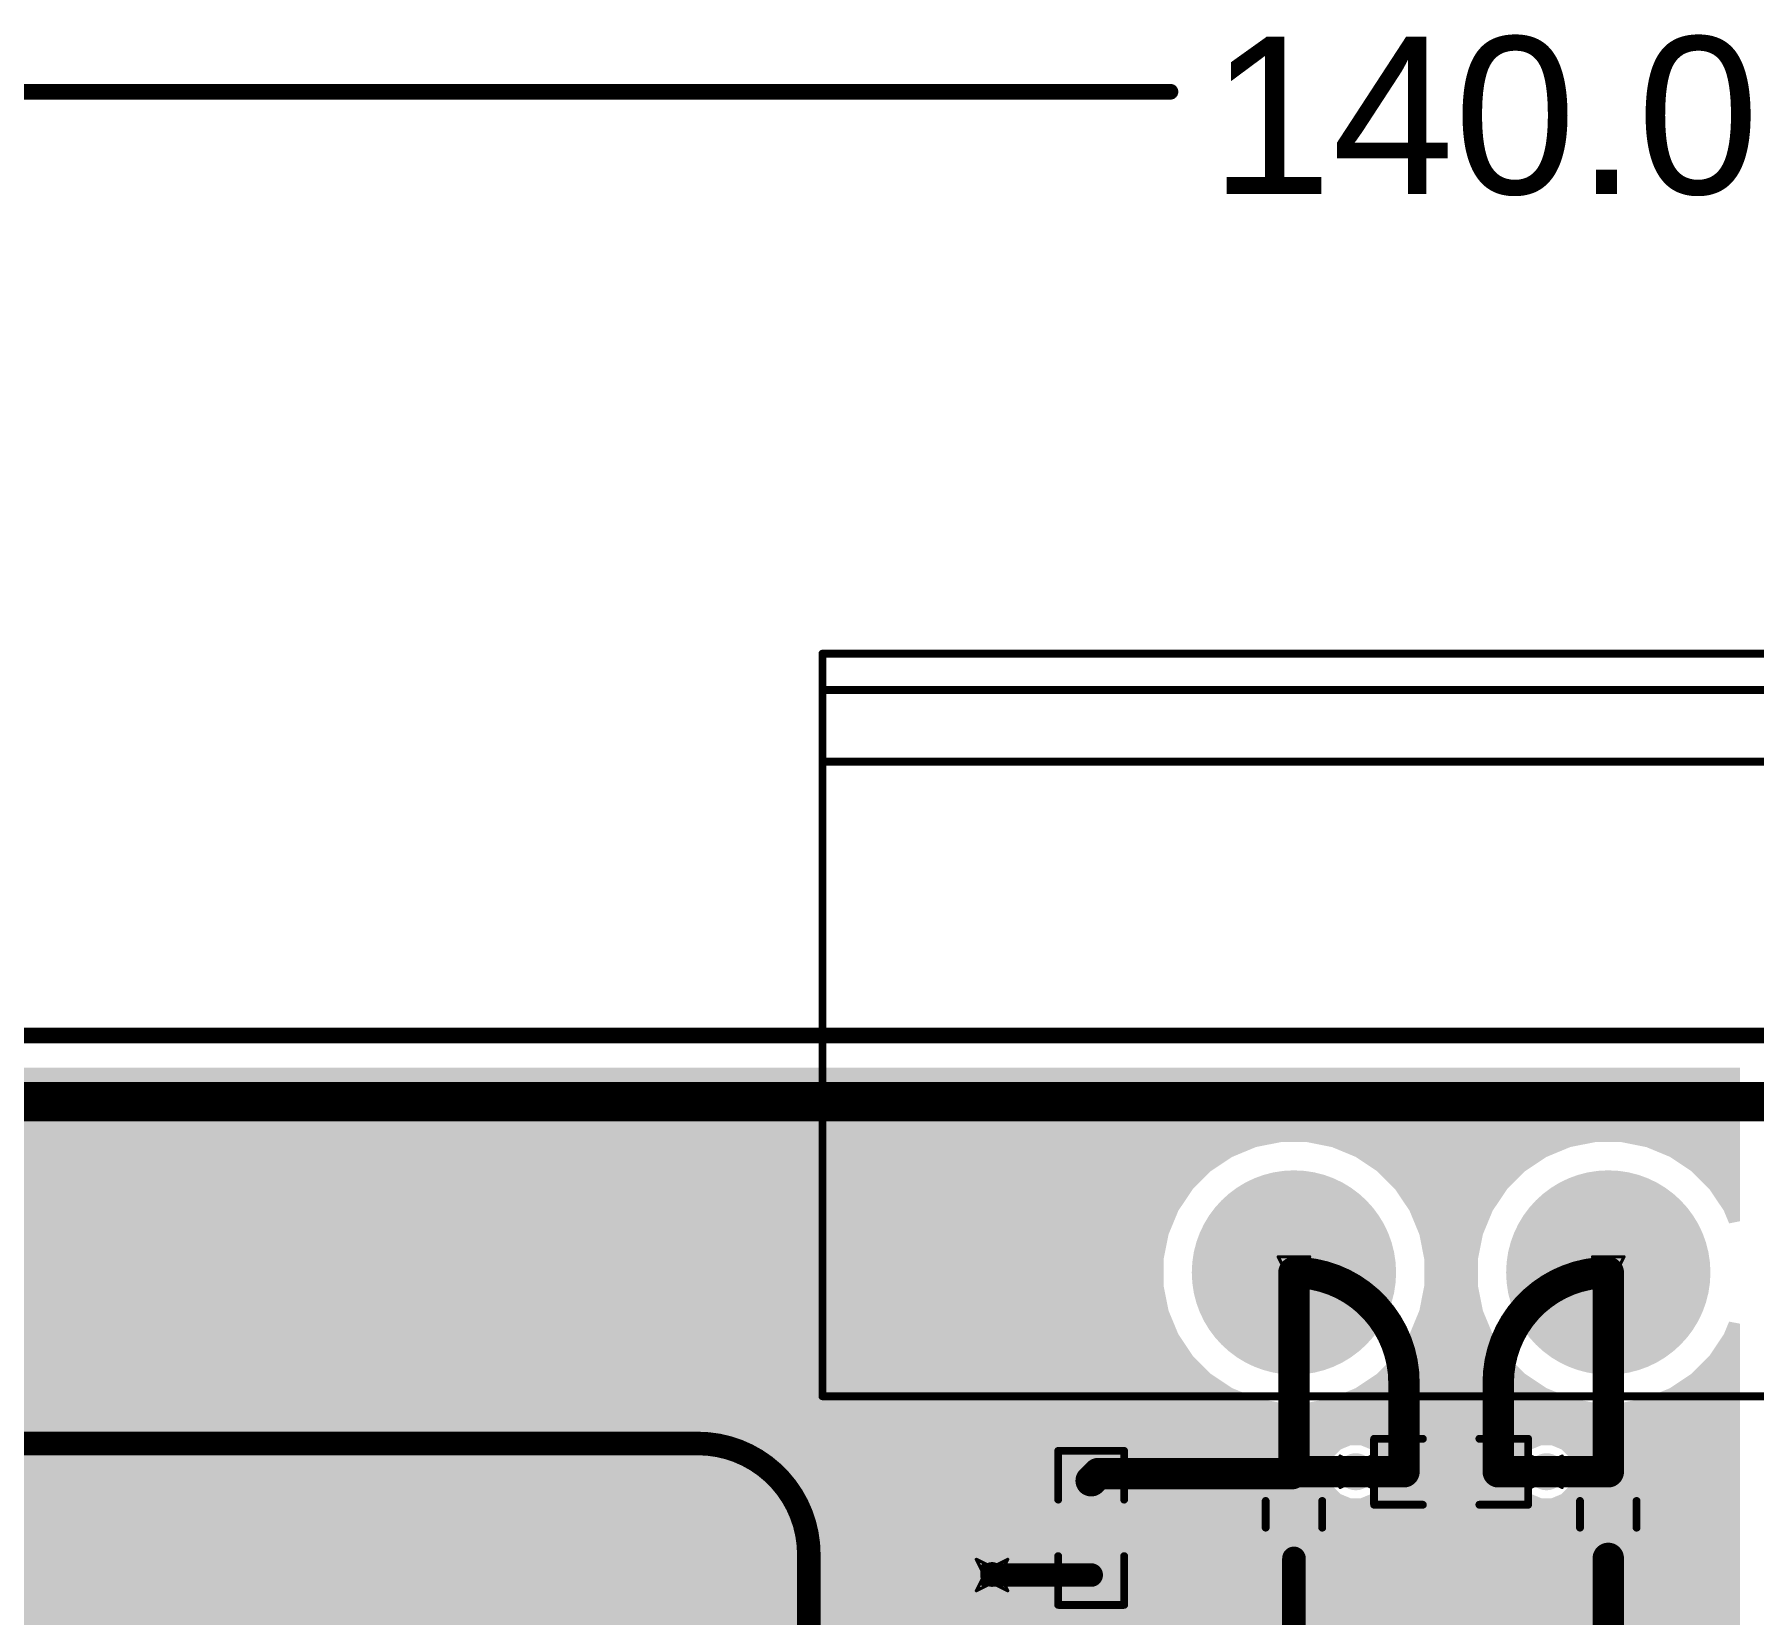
# Model space of a CAD drawing. Header units: inches. Extents: x -2 to 289, y -4 to 187.
# Drawn here: x 39.49 to 67.27, y 87.15 to 112.69 of the extents above; entities that cross this region are included whole.
import ezdxf

# ---------------------------------------------------------------- set-up
doc = ezdxf.new("R2010")
doc.units = ezdxf.units.IN
for name, color, linetype in [('Board Outline', 216, 'Continuous'), ('Bottom Layer', 5, 'Continuous'), ('Bottom Overlay', 54, 'Continuous'), ('Bottom Paste', 16, 'Continuous'), ('Bottom Solder', 6, 'Continuous'), ('Dimension', 6, 'Continuous'), ('Drill Drawing', 1, 'Continuous'), ('Layer 1', 16, 'Continuous'), ('Layer 2', 76, 'Continuous'), ('Multi-Layer', 9, 'Continuous'), ('Pad Holes', 156, 'Continuous'), ('Top Layer', 1, 'Continuous'), ('Top Overlay', 2, 'Continuous'), ('Top Paste', 8, 'Continuous'), ('Top Solder', 216, 'Continuous'), ('Via Holes', 16, 'Continuous')]:
    doc.layers.add(name, color=color, linetype=linetype)
doc.styles.add('Arial', font='', dxfattribs={"height": 0.2})
doc.styles.get('Arial').set_extended_font_data('Arial')

# ---------------------------------------------------------------- blocks, each defined once
blk = doc.blocks.new('IND_0603__1608_M_______31')
at = {"layer": 'Top Layer'}
for points in [[(-1, 0.4), (-0.4, 0.4), (-0.4, -0.4), (-1, -0.4)], [(0.4, 0.4), (1, 0.4), (1, -0.4), (0.4, -0.4)]]:
    blk.add_hatch(color=1, dxfattribs=at).paths.add_polyline_path(points)
at = {"layer": 'Top Paste'}
for points in [[(-1, 0.4), (-0.4, 0.4), (-0.4, -0.4), (-1, -0.4)], [(0.4, 0.4), (1, 0.4), (1, -0.4), (0.4, -0.4)]]:
    blk.add_hatch(color=8, dxfattribs=at).paths.add_polyline_path(points)
at = {"layer": 'Top Solder'}
for points in [[(-1.102, 0.502), (-0.298, 0.502), (-0.298, -0.502), (-1.102, -0.502)], [(0.298, 0.502), (1.102, 0.502), (1.102, -0.502), (0.298, -0.502)]]:
    blk.add_hatch(color=216, dxfattribs=at).paths.add_polyline_path(points)
at = {"layer": 'Top Overlay', "const_width": 0.127}
for points in [[(-0.203, 0.457), (0.229, 0.457)], [(-0.203, -0.457), (0.229, -0.457)]]:
    blk.add_lwpolyline(points, dxfattribs=at)
at = {"layer": 'Top Overlay', "const_width": 0.0635}
for points in [[(-0.235, 0.457, 1), (-0.171, 0.457, 1)], [(0.197, 0.457, 1), (0.26, 0.457, 1)], [(-0.235, -0.457, 1), (-0.171, -0.457, 1)], [(0.197, -0.457, 1), (0.26, -0.457, 1)]]:
    blk.add_lwpolyline(points, format="xyb", close=True, dxfattribs=at)
blk = doc.blocks.new('IND_0603__1608_M_______32')
at = {"layer": 'Top Layer'}
for points in [[(-1, 0.4), (-0.4, 0.4), (-0.4, -0.4), (-1, -0.4)], [(0.4, 0.4), (1, 0.4), (1, -0.4), (0.4, -0.4)]]:
    blk.add_hatch(color=1, dxfattribs=at).paths.add_polyline_path(points)
at = {"layer": 'Top Paste'}
for points in [[(-1, 0.4), (-0.4, 0.4), (-0.4, -0.4), (-1, -0.4)], [(0.4, 0.4), (1, 0.4), (1, -0.4), (0.4, -0.4)]]:
    blk.add_hatch(color=8, dxfattribs=at).paths.add_polyline_path(points)
at = {"layer": 'Top Solder'}
for points in [[(-1.102, 0.502), (-0.298, 0.502), (-0.298, -0.502), (-1.102, -0.502)], [(0.298, 0.502), (1.102, 0.502), (1.102, -0.502), (0.298, -0.502)]]:
    blk.add_hatch(color=216, dxfattribs=at).paths.add_polyline_path(points)
at = {"layer": 'Top Overlay', "const_width": 0.127}
for points in [[(-0.203, 0.457), (0.229, 0.457)], [(-0.203, -0.457), (0.229, -0.457)]]:
    blk.add_lwpolyline(points, dxfattribs=at)
at = {"layer": 'Top Overlay', "const_width": 0.0635}
for points in [[(-0.235, 0.457, 1), (-0.171, 0.457, 1)], [(0.197, 0.457, 1), (0.26, 0.457, 1)], [(-0.235, -0.457, 1), (-0.171, -0.457, 1)], [(0.197, -0.457, 1), (0.26, -0.457, 1)]]:
    blk.add_lwpolyline(points, format="xyb", close=True, dxfattribs=at)
blk = doc.blocks.new('C___0603_B_82')
at = {"layer": 'Bottom Layer'}
for points in [[(-1.143, -0.445), (-1.143, 0.445), (-0.381, 0.445), (-0.381, -0.445)], [(0.381, -0.445), (0.381, 0.445), (1.143, 0.445), (1.143, -0.445)]]:
    blk.add_hatch(color=5, dxfattribs=at).paths.add_polyline_path(points)
at = {"layer": 'Bottom Paste'}
for points in [[(-1.143, -0.445), (-1.143, 0.445), (-0.381, 0.445), (-0.381, -0.445)], [(0.381, -0.445), (0.381, 0.445), (1.143, 0.445), (1.143, -0.445)]]:
    blk.add_hatch(color=16, dxfattribs=at).paths.add_polyline_path(points)
at = {"layer": 'Bottom Solder'}
for points in [[(-1.203, -0.504), (-1.203, 0.504), (-0.321, 0.504), (-0.321, -0.504)], [(0.321, -0.504), (0.321, 0.504), (1.203, 0.504), (1.203, -0.504)]]:
    blk.add_hatch(color=6, dxfattribs=at).paths.add_polyline_path(points)
at = {"layer": 'Bottom Overlay', "const_width": 0.127}
for points in [[(-1.245, -0.533), (-1.245, 0.533)], [(-1.245, 0.533), (-0.457, 0.533)], [(0.457, 0.533), (1.245, 0.533)], [(1.245, -0.533), (1.245, 0.533)], [(-1.245, -0.533), (-0.457, -0.533)], [(0.457, -0.533), (1.245, -0.533)]]:
    blk.add_lwpolyline(points, dxfattribs=at)
at = {"layer": 'Bottom Overlay', "const_width": 0.0635}
for points in [[(-1.276, 0.533, 1), (-1.213, 0.533, 1)], [(-1.276, 0.533, 1), (-1.213, 0.533, 1)], [(-0.489, 0.533, 1), (-0.425, 0.533, 1)], [(0.425, 0.533, 1), (0.489, 0.533, 1)], [(1.213, 0.533, 1), (1.276, 0.533, 1)], [(1.213, 0.533, 1), (1.276, 0.533, 1)], [(-1.276, -0.533, 1), (-1.213, -0.533, 1)], [(-1.276, -0.533, 1), (-1.213, -0.533, 1)], [(-0.489, -0.533, 1), (-0.425, -0.533, 1)], [(0.425, -0.533, 1), (0.489, -0.533, 1)], [(1.213, -0.533, 1), (1.276, -0.533, 1)], [(1.213, -0.533, 1), (1.276, -0.533, 1)]]:
    blk.add_lwpolyline(points, format="xyb", close=True, dxfattribs=at)
blk = doc.blocks.new('C___0603_83')
at = {"layer": 'Top Layer'}
for points in [[(-0.381, 0.445), (-0.381, -0.445), (-1.143, -0.445), (-1.143, 0.445)], [(1.143, 0.445), (1.143, -0.445), (0.381, -0.445), (0.381, 0.445)]]:
    blk.add_hatch(color=1, dxfattribs=at).paths.add_polyline_path(points)
at = {"layer": 'Top Paste'}
for points in [[(-0.381, 0.445), (-0.381, -0.445), (-1.143, -0.445), (-1.143, 0.445)], [(1.143, 0.445), (1.143, -0.445), (0.381, -0.445), (0.381, 0.445)]]:
    blk.add_hatch(color=8, dxfattribs=at).paths.add_polyline_path(points)
at = {"layer": 'Top Solder'}
for points in [[(-0.321, 0.504), (-0.321, -0.504), (-1.203, -0.504), (-1.203, 0.504)], [(1.203, 0.504), (1.203, -0.504), (0.321, -0.504), (0.321, 0.504)]]:
    blk.add_hatch(color=216, dxfattribs=at).paths.add_polyline_path(points)
at = {"layer": 'Top Overlay', "const_width": 0.127}
for points in [[(-1.245, 0.533), (-1.245, -0.533)], [(-1.245, 0.533), (-0.457, 0.533)], [(0.457, 0.533), (1.245, 0.533)], [(1.245, 0.533), (1.245, -0.533)], [(-1.245, -0.533), (-0.457, -0.533)], [(0.457, -0.533), (1.245, -0.533)]]:
    blk.add_lwpolyline(points, dxfattribs=at)
at = {"layer": 'Top Overlay', "const_width": 0.0635}
for points in [[(-1.276, 0.533, 1), (-1.213, 0.533, 1)], [(-1.276, 0.533, 1), (-1.213, 0.533, 1)], [(-0.489, 0.533, 1), (-0.425, 0.533, 1)], [(0.425, 0.533, 1), (0.489, 0.533, 1)], [(1.213, 0.533, 1), (1.276, 0.533, 1)], [(1.213, 0.533, 1), (1.276, 0.533, 1)], [(-1.276, -0.533, 1), (-1.213, -0.533, 1)], [(-1.276, -0.533, 1), (-1.213, -0.533, 1)], [(-0.489, -0.533, 1), (-0.425, -0.533, 1)], [(0.425, -0.533, 1), (0.489, -0.533, 1)], [(1.213, -0.533, 1), (1.276, -0.533, 1)], [(1.213, -0.533, 1), (1.276, -0.533, 1)]]:
    blk.add_lwpolyline(points, format="xyb", close=True, dxfattribs=at)
blk = doc.blocks.new('DB2ERM_5_08_4P_GN_89')
at = {"layer": 'Bottom Layer'}
h = blk.add_hatch(color=5, dxfattribs=at)
edge = h.paths.add_edge_path()
edge.add_arc((2.54, 0), 1.6, 0, 360)
h = blk.add_hatch(color=5, dxfattribs=at)
edge = h.paths.add_edge_path()
edge.add_arc((7.62, 0), 1.6, 0, 360)
at = {"layer": 'Bottom Solder'}
h = blk.add_hatch(color=6, dxfattribs=at)
edge = h.paths.add_edge_path()
edge.add_arc((2.54, 0), 1.651, 0, 360)
h = blk.add_hatch(color=6, dxfattribs=at)
edge = h.paths.add_edge_path()
edge.add_arc((7.62, 0), 1.651, 0, 360)
at = {"layer": 'Layer 1'}
h = blk.add_hatch(color=16, dxfattribs=at)
edge = h.paths.add_edge_path()
edge.add_arc((2.54, 0), 1.6, 0, 360)
h = blk.add_hatch(color=16, dxfattribs=at)
edge = h.paths.add_edge_path()
edge.add_arc((7.62, 0), 1.6, 0, 360)
at = {"layer": 'Layer 2'}
h = blk.add_hatch(color=76, dxfattribs=at)
edge = h.paths.add_edge_path()
edge.add_arc((2.54, 0), 1.6, 0, 360)
h = blk.add_hatch(color=76, dxfattribs=at)
edge = h.paths.add_edge_path()
edge.add_arc((7.62, 0), 1.6, 0, 360)
at = {"layer": 'Multi-Layer'}
h = blk.add_hatch(color=9, dxfattribs=at)
edge = h.paths.add_edge_path()
edge.add_arc((2.54, 0), 1.6, 0, 360)
h = blk.add_hatch(color=9, dxfattribs=at)
edge = h.paths.add_edge_path()
edge.add_arc((7.62, 0), 1.6, 0, 360)
at = {"layer": 'Pad Holes'}
h = blk.add_hatch(color=7, dxfattribs=at)
edge = h.paths.add_edge_path()
edge.add_arc((2.54, 0), 0.95, 0, 360)
h = blk.add_hatch(color=7, dxfattribs=at)
edge = h.paths.add_edge_path()
edge.add_arc((7.62, 0), 0.95, 0, 360)
at = {"layer": 'Top Layer'}
h = blk.add_hatch(color=1, dxfattribs=at)
edge = h.paths.add_edge_path()
edge.add_arc((2.54, 0), 1.6, 0, 360)
h = blk.add_hatch(color=1, dxfattribs=at)
edge = h.paths.add_edge_path()
edge.add_arc((7.62, 0), 1.6, 0, 360)
at = {"layer": 'Top Solder'}
h = blk.add_hatch(color=216, dxfattribs=at)
edge = h.paths.add_edge_path()
edge.add_arc((2.54, 0), 1.651, 0, 360)
h = blk.add_hatch(color=216, dxfattribs=at)
edge = h.paths.add_edge_path()
edge.add_arc((7.62, 0), 1.651, 0, 360)
at = {"layer": 'Top Overlay', "const_width": 0.127}
for points in [[(15.24, 2), (-15.24, 2)], [(15.24, 2), (15.24, -10)], [(15.24, -8.255), (-15.24, -8.255)], [(15.24, -9.413), (-15.24, -9.413)], [(15.24, -10), (-15.24, -10)]]:
    blk.add_lwpolyline(points, dxfattribs=at)
at = {"layer": 'Top Overlay', "const_width": 0.0635}
for points in [[(15.208, 2, 1), (15.272, 2, 1)], [(15.208, 2, 1), (15.272, 2, 1)], [(15.208, -8.255, 1), (15.272, -8.255, 1)], [(15.208, -9.413, 1), (15.272, -9.413, 1)], [(15.208, -10, 1), (15.272, -10, 1)], [(15.208, -10, 1), (15.272, -10, 1)]]:
    blk.add_lwpolyline(points, format="xyb", close=True, dxfattribs=at)

msp = doc.modelspace()

# ---------------------------------------------------------------- hatches: boundary and pattern name
at = {"layer": 'Bottom Layer'}
h = msp.add_hatch(color=5, dxfattribs=at)
h.paths.add_polyline_path([(67.056, 93.508), (66.878, 93.472), (66.793, 93.678), (66.562, 94.023), (66.269, 94.317), (65.924, 94.547), (65.54, 94.706), (65.133, 94.787), (64.717, 94.787), (64.31, 94.706), (63.927, 94.547), (63.581, 94.317), (63.288, 94.023), (63.057, 93.678), (62.898, 93.294), (62.817, 92.887), (62.817, 92.472), (62.839, 92.363), (62.803, 92.319), (62.567, 91.878), (62.478, 91.584), (62.292, 91.584), (62.203, 91.878), (61.967, 92.319), (61.931, 92.363), (61.953, 92.472), (61.953, 92.887), (61.872, 93.294), (61.713, 93.678), (61.482, 94.023), (61.189, 94.317), (60.844, 94.547), (60.46, 94.706), (60.053, 94.787), (59.637, 94.787), (59.23, 94.706), (58.847, 94.547), (58.501, 94.317), (58.208, 94.023), (57.977, 93.678), (57.818, 93.294), (57.737, 92.887), (57.737, 92.472), (57.818, 92.064), (57.977, 91.681), (58.208, 91.335), (58.501, 91.042), (58.847, 90.811), (59.23, 90.652), (59.637, 90.571), (60.053, 90.571), (60.46, 90.652), (60.677, 90.742), (60.854, 90.623), (60.854, 90.411), (60.734, 90.411), (60.734, 90.213), (60.645, 90.201), (60.459, 90.125), (60.3, 90.002), (60.178, 89.843), (60.101, 89.658), (60.075, 89.459), (60.075, 89.459), (60.101, 89.26), (60.178, 89.075), (60.3, 88.915), (60.459, 88.793), (60.645, 88.716), (60.734, 88.705), (60.734, 88.506), (64.036, 88.506), (64.036, 88.705), (64.125, 88.716), (64.311, 88.793), (64.47, 88.915), (64.592, 89.075), (64.669, 89.26), (64.695, 89.459), (64.695, 89.459), (64.669, 89.658), (64.592, 89.843), (64.47, 90.002), (64.311, 90.125), (64.125, 90.201), (64.036, 90.213), (64.036, 90.411), (63.916, 90.411), (63.916, 90.623), (64.093, 90.742), (64.31, 90.652), (64.717, 90.571), (65.133, 90.571), (65.54, 90.652), (65.924, 90.811), (66.269, 91.042), (66.562, 91.335), (66.793, 91.681), (66.878, 91.886), (67.056, 91.851), (67.056, 52.223), (32.57, 52.223), (32.57, 62.078), (32.559, 62.163), (32.559, 63.092), (32.529, 63.324), (32.439, 63.54), (32.297, 63.726), (32.111, 63.868), (31.895, 63.958), (31.663, 63.989), (31.431, 63.958), (31.214, 63.868), (31.029, 63.726), (30.886, 63.54), (30.796, 63.324), (30.766, 63.092), (30.766, 62.089), (30.777, 62.004), (30.777, 52.223), (26.543, 52.223), (26.543, 44.882), (-1.052, 44.882), (-1.052, 91.079), (-0.874, 91.115), (-0.792, 90.916), (-0.558, 90.51), (-0.272, 90.138), (0.059, 89.807), (0.431, 89.522), (0.837, 89.287), (1.269, 89.108), (1.722, 88.987), (2.187, 88.926), (2.655, 88.926), (3.12, 88.987), (3.572, 89.108), (4.005, 89.287), (4.411, 89.522), (4.783, 89.807), (5.114, 90.138), (5.399, 90.51), (5.633, 90.916), (5.813, 91.349), (5.934, 91.801), (5.995, 92.266), (5.995, 92.734), (5.934, 93.199), (5.813, 93.651), (5.633, 94.084), (5.399, 94.49), (5.114, 94.862), (4.783, 95.193), (4.411, 95.478), (4.005, 95.713), (3.762, 95.813), (3.797, 95.991), (67.056, 95.991)])
h.paths.add_polyline_path([(63.68, 86.131), (63.68, 86.125), (50.055, 86.125), (49.872, 86.101), (49.703, 86.03), (49.557, 85.918), (49.445, 85.772), (49.374, 85.603), (49.35, 85.42), (49.35, 84.492), (49.222, 84.475), (49.053, 84.405), (48.907, 84.293), (48.904, 84.295), (48.661, 83.999), (48.48, 83.66), (48.368, 83.293), (48.331, 82.911), (48.334, 82.911), (48.334, 81.035), (48.15, 81.035), (48.15, 79.13), (51.452, 79.13), (51.452, 81.035), (50.795, 81.035), (50.792, 81.042), (50.758, 81.301), (50.759, 81.309), (50.759, 83.906), (62.004, 83.906), (62.004, 82.761), (62.001, 82.753), (61.857, 82.565), (61.851, 82.561), (61.842, 82.551), (61.719, 82.392), (61.643, 82.207), (61.616, 82.008), (61.643, 81.809), (61.719, 81.624), (61.842, 81.464), (62.001, 81.342), (62.186, 81.266), (62.385, 81.239), (62.584, 81.266), (62.769, 81.342), (62.928, 81.464), (62.938, 81.474), (62.942, 81.47), (63.25, 81.845), (63.476, 82.269), (63.834, 82.269), (64.06, 81.845), (64.368, 81.47), (64.372, 81.474), (64.382, 81.464), (64.541, 81.342), (64.726, 81.266), (64.925, 81.239), (65.124, 81.266), (65.309, 81.342), (65.468, 81.464), (65.591, 81.624), (65.667, 81.809), (65.694, 82.008), (65.667, 82.207), (65.591, 82.392), (65.468, 82.551), (65.459, 82.561), (65.453, 82.565), (65.309, 82.753), (65.306, 82.761), (65.306, 84.174), (65.122, 84.174), (65.122, 84.684), (65.128, 84.684), (65.079, 85.058), (64.934, 85.407), (64.704, 85.707), (64.404, 85.937), (64.055, 86.082)], flags=0)
h.paths.add_polyline_path([(5.029, 77.836), (4.491, 77.794), (3.966, 77.668), (3.468, 77.461), (3.007, 77.179), (2.597, 76.829), (2.247, 76.418), (1.964, 75.958), (1.758, 75.459), (1.632, 74.935), (1.59, 74.397), (1.593, 74.397), (1.593, 62.814), (1.623, 62.582), (1.713, 62.366), (1.855, 62.18), (2.041, 62.038), (2.257, 61.948), (2.489, 61.918), (2.721, 61.948), (2.938, 62.038), (3.123, 62.18), (3.266, 62.366), (3.355, 62.582), (3.386, 62.814), (3.386, 74.397), (3.384, 74.409), (3.415, 74.718), (3.508, 75.027), (3.66, 75.311), (3.865, 75.561), (4.115, 75.765), (4.399, 75.918), (4.708, 76.011), (5.017, 76.042), (5.029, 76.04), (35.382, 76.04), (35.614, 76.07), (35.831, 76.16), (36.016, 76.303), (36.159, 76.488), (36.248, 76.705), (36.279, 76.937), (36.248, 77.169), (36.159, 77.385), (36.016, 77.571), (35.831, 77.713), (35.614, 77.803), (35.382, 77.833), (5.029, 77.833)], flags=0)
h = msp.add_hatch(color=5, dxfattribs=at)
edge = h.paths.add_edge_path()
edge.add_arc((60.844, 89.459), 0.3, 0, 360)
h = msp.add_hatch(color=5, dxfattribs=at)
edge = h.paths.add_edge_path()
edge.add_arc((63.927, 89.459), 0.3, 0, 360)
h = msp.add_hatch(color=5, dxfattribs=at)
edge = h.paths.add_edge_path()
edge.add_arc((54.966, 87.79), 0.3, 0, 360)
at = {"layer": 'Layer 1'}
h = msp.add_hatch(color=16, dxfattribs=at)
h.paths.add_polyline_path([(67.056, 93.508), (66.878, 93.472), (66.793, 93.678), (66.562, 94.023), (66.269, 94.317), (65.924, 94.547), (65.54, 94.706), (65.133, 94.787), (64.717, 94.787), (64.31, 94.706), (63.927, 94.547), (63.581, 94.317), (63.288, 94.023), (63.057, 93.678), (62.898, 93.294), (62.817, 92.887), (62.817, 92.472), (62.898, 92.064), (63.057, 91.681), (63.288, 91.335), (63.581, 91.042), (63.927, 90.811), (64.31, 90.652), (64.717, 90.571), (65.133, 90.571), (65.54, 90.652), (65.924, 90.811), (66.269, 91.042), (66.562, 91.335), (66.793, 91.681), (66.878, 91.886), (67.056, 91.851), (67.056, 72.593), (30.734, 72.593), (30.734, 40.228), (9.883, 40.228), (9.825, 40.314), (9.825, 40.484), (9.76, 40.641), (9.64, 40.761), (9.483, 40.826), (9.313, 40.826), (9.156, 40.761), (9.036, 40.641), (8.971, 40.484), (8.971, 40.314), (8.913, 40.228), (-1.052, 40.228), (-1.052, 91.079), (-0.874, 91.115), (-0.792, 90.916), (-0.558, 90.51), (-0.272, 90.138), (0.059, 89.807), (0.431, 89.522), (0.837, 89.287), (1.269, 89.108), (1.722, 88.987), (2.187, 88.926), (2.655, 88.926), (3.12, 88.987), (3.572, 89.108), (4.005, 89.287), (4.411, 89.522), (4.783, 89.807), (5.114, 90.138), (5.399, 90.51), (5.633, 90.916), (5.813, 91.349), (5.934, 91.801), (5.995, 92.266), (5.995, 92.734), (5.934, 93.199), (5.813, 93.651), (5.633, 94.084), (5.399, 94.49), (5.114, 94.862), (4.783, 95.193), (4.411, 95.478), (4.005, 95.713), (3.762, 95.813), (3.797, 95.991), (67.056, 95.991)])
h.paths.add_polyline_path([(60.053, 94.787), (59.637, 94.787), (59.23, 94.706), (58.847, 94.547), (58.501, 94.317), (58.208, 94.023), (57.977, 93.678), (57.818, 93.294), (57.737, 92.887), (57.737, 92.472), (57.818, 92.064), (57.977, 91.681), (58.208, 91.335), (58.501, 91.042), (58.847, 90.811), (59.23, 90.652), (59.637, 90.571), (60.053, 90.571), (60.46, 90.652), (60.844, 90.811), (61.189, 91.042), (61.482, 91.335), (61.713, 91.681), (61.872, 92.064), (61.953, 92.472), (61.953, 92.887), (61.872, 93.294), (61.713, 93.678), (61.482, 94.023), (61.189, 94.317), (60.844, 94.547), (60.46, 94.706)], flags=0)
h.paths.add_polyline_path([(64.011, 89.886), (63.842, 89.886), (63.685, 89.821), (63.565, 89.701), (63.5, 89.544), (63.5, 89.374), (63.565, 89.217), (63.685, 89.097), (63.842, 89.032), (64.011, 89.032), (64.168, 89.097), (64.289, 89.217), (64.354, 89.374), (64.354, 89.544), (64.289, 89.701), (64.168, 89.821)], flags=0)
h.paths.add_polyline_path([(60.928, 89.886), (60.759, 89.886), (60.602, 89.821), (60.482, 89.701), (60.417, 89.544), (60.417, 89.374), (60.482, 89.217), (60.602, 89.097), (60.759, 89.032), (60.928, 89.032), (61.085, 89.097), (61.206, 89.217), (61.271, 89.374), (61.271, 89.544), (61.206, 89.701), (61.085, 89.821)], flags=0)
h.paths.add_polyline_path([(50.14, 85.847), (49.97, 85.847), (49.813, 85.782), (49.693, 85.662), (49.628, 85.505), (49.628, 85.335), (49.693, 85.178), (49.813, 85.058), (49.97, 84.993), (50.14, 84.993), (50.297, 85.058), (50.417, 85.178), (50.482, 85.335), (50.482, 85.505), (50.417, 85.662), (50.297, 85.782)], flags=0)
h.paths.add_polyline_path([(50.79, 85.038), (50.62, 85.038), (50.463, 84.973), (50.343, 84.853), (50.278, 84.696), (50.278, 84.526), (50.343, 84.369), (50.463, 84.249), (50.62, 84.184), (50.79, 84.184), (50.947, 84.249), (51.067, 84.369), (51.132, 84.526), (51.132, 84.696), (51.067, 84.853), (50.947, 84.973)], flags=0)
h.paths.add_polyline_path([(49.49, 84.222), (49.32, 84.222), (49.163, 84.157), (49.043, 84.036), (48.978, 83.88), (48.978, 83.71), (49.043, 83.553), (49.163, 83.433), (49.32, 83.368), (49.49, 83.368), (49.647, 83.433), (49.767, 83.553), (49.832, 83.71), (49.832, 83.88), (49.767, 84.036), (49.647, 84.157)], flags=0)
h.paths.add_polyline_path([(65.01, 82.435), (64.84, 82.435), (64.683, 82.37), (64.563, 82.25), (64.498, 82.093), (64.498, 81.923), (64.563, 81.766), (64.683, 81.646), (64.84, 81.581), (65.01, 81.581), (65.167, 81.646), (65.287, 81.766), (65.352, 81.923), (65.352, 82.093), (65.287, 82.25), (65.167, 82.37)], flags=0)
h.paths.add_polyline_path([(62.47, 82.435), (62.3, 82.435), (62.143, 82.37), (62.023, 82.25), (61.958, 82.093), (61.958, 81.923), (62.023, 81.766), (62.143, 81.646), (62.3, 81.581), (62.47, 81.581), (62.627, 81.646), (62.747, 81.766), (62.812, 81.923), (62.812, 82.093), (62.747, 82.25), (62.627, 82.37)], flags=0)
h.paths.add_polyline_path([(35.467, 77.364), (35.297, 77.364), (35.14, 77.299), (35.02, 77.178), (34.955, 77.022), (34.955, 76.852), (35.02, 76.695), (35.14, 76.575), (35.297, 76.51), (35.467, 76.51), (35.624, 76.575), (35.744, 76.695), (35.809, 76.852), (35.809, 77.022), (35.744, 77.178), (35.624, 77.299)], flags=0)
h.paths.add_polyline_path([(2.574, 63.241), (2.404, 63.241), (2.247, 63.176), (2.127, 63.056), (2.062, 62.899), (2.062, 62.729), (2.127, 62.572), (2.247, 62.452), (2.404, 62.387), (2.574, 62.387), (2.731, 62.452), (2.851, 62.572), (2.916, 62.729), (2.916, 62.899), (2.851, 63.056), (2.731, 63.176)], flags=0)
h.paths.add_polyline_path([(6.977, 41.521), (6.808, 41.521), (6.651, 41.456), (6.53, 41.336), (6.465, 41.179), (6.465, 41.009), (6.53, 40.853), (6.651, 40.732), (6.808, 40.667), (6.977, 40.667), (7.134, 40.732), (7.254, 40.853), (7.319, 41.009), (7.319, 41.179), (7.254, 41.336), (7.134, 41.456)], flags=0)
h = msp.add_hatch(color=16, dxfattribs=at)
edge = h.paths.add_edge_path()
edge.add_arc((60.844, 89.459), 0.3, 0, 360)
h = msp.add_hatch(color=16, dxfattribs=at)
edge = h.paths.add_edge_path()
edge.add_arc((63.927, 89.459), 0.3, 0, 360)
h = msp.add_hatch(color=16, dxfattribs=at)
edge = h.paths.add_edge_path()
edge.add_arc((54.966, 87.79), 0.3, 0, 360)
at = {"layer": 'Layer 2'}
h = msp.add_hatch(color=76, dxfattribs=at)
h.paths.add_polyline_path([(67.056, 93.508), (66.878, 93.472), (66.793, 93.678), (66.562, 94.023), (66.269, 94.317), (65.924, 94.547), (65.54, 94.706), (65.133, 94.787), (64.717, 94.787), (64.31, 94.706), (63.927, 94.547), (63.581, 94.317), (63.288, 94.023), (63.057, 93.678), (62.898, 93.294), (62.817, 92.887), (62.817, 92.472), (62.898, 92.064), (63.057, 91.681), (63.288, 91.335), (63.581, 91.042), (63.927, 90.811), (64.31, 90.652), (64.717, 90.571), (65.133, 90.571), (65.54, 90.652), (65.924, 90.811), (66.269, 91.042), (66.562, 91.335), (66.793, 91.681), (66.878, 91.886), (67.056, 91.851), (67.056, 72.593), (30.734, 72.593), (30.734, 40.228), (9.883, 40.228), (9.825, 40.314), (9.825, 40.484), (9.76, 40.641), (9.64, 40.761), (9.483, 40.826), (9.313, 40.826), (9.156, 40.761), (9.036, 40.641), (8.971, 40.484), (8.971, 40.314), (8.913, 40.228), (-1.052, 40.228), (-1.052, 91.079), (-0.874, 91.115), (-0.792, 90.916), (-0.558, 90.51), (-0.272, 90.138), (0.059, 89.807), (0.431, 89.522), (0.837, 89.287), (1.269, 89.108), (1.722, 88.987), (2.187, 88.926), (2.655, 88.926), (3.12, 88.987), (3.572, 89.108), (4.005, 89.287), (4.411, 89.522), (4.783, 89.807), (5.114, 90.138), (5.399, 90.51), (5.633, 90.916), (5.813, 91.349), (5.934, 91.801), (5.995, 92.266), (5.995, 92.734), (5.934, 93.199), (5.813, 93.651), (5.633, 94.084), (5.399, 94.49), (5.114, 94.862), (4.783, 95.193), (4.411, 95.478), (4.005, 95.713), (3.762, 95.813), (3.797, 95.991), (67.056, 95.991)])
h.paths.add_polyline_path([(60.053, 94.787), (59.637, 94.787), (59.23, 94.706), (58.847, 94.547), (58.501, 94.317), (58.208, 94.023), (57.977, 93.678), (57.818, 93.294), (57.737, 92.887), (57.737, 92.472), (57.818, 92.064), (57.977, 91.681), (58.208, 91.335), (58.501, 91.042), (58.847, 90.811), (59.23, 90.652), (59.637, 90.571), (60.053, 90.571), (60.46, 90.652), (60.844, 90.811), (61.189, 91.042), (61.482, 91.335), (61.713, 91.681), (61.872, 92.064), (61.953, 92.472), (61.953, 92.887), (61.872, 93.294), (61.713, 93.678), (61.482, 94.023), (61.189, 94.317), (60.844, 94.547), (60.46, 94.706)], flags=0)
h.paths.add_polyline_path([(64.011, 89.886), (63.842, 89.886), (63.685, 89.821), (63.565, 89.701), (63.5, 89.544), (63.5, 89.374), (63.565, 89.217), (63.685, 89.097), (63.842, 89.032), (64.011, 89.032), (64.168, 89.097), (64.289, 89.217), (64.354, 89.374), (64.354, 89.544), (64.289, 89.701), (64.168, 89.821)], flags=0)
h.paths.add_polyline_path([(60.928, 89.886), (60.759, 89.886), (60.602, 89.821), (60.482, 89.701), (60.417, 89.544), (60.417, 89.374), (60.482, 89.217), (60.602, 89.097), (60.759, 89.032), (60.928, 89.032), (61.085, 89.097), (61.206, 89.217), (61.271, 89.374), (61.271, 89.544), (61.206, 89.701), (61.085, 89.821)], flags=0)
h.paths.add_polyline_path([(50.14, 85.847), (49.97, 85.847), (49.813, 85.782), (49.693, 85.662), (49.628, 85.505), (49.628, 85.335), (49.693, 85.178), (49.813, 85.058), (49.97, 84.993), (50.14, 84.993), (50.297, 85.058), (50.417, 85.178), (50.482, 85.335), (50.482, 85.505), (50.417, 85.662), (50.297, 85.782)], flags=0)
h.paths.add_polyline_path([(50.79, 85.038), (50.62, 85.038), (50.463, 84.973), (50.343, 84.853), (50.278, 84.696), (50.278, 84.526), (50.343, 84.369), (50.463, 84.249), (50.62, 84.184), (50.79, 84.184), (50.947, 84.249), (51.067, 84.369), (51.132, 84.526), (51.132, 84.696), (51.067, 84.853), (50.947, 84.973)], flags=0)
h.paths.add_polyline_path([(49.49, 84.222), (49.32, 84.222), (49.163, 84.157), (49.043, 84.036), (48.978, 83.88), (48.978, 83.71), (49.043, 83.553), (49.163, 83.433), (49.32, 83.368), (49.49, 83.368), (49.647, 83.433), (49.767, 83.553), (49.832, 83.71), (49.832, 83.88), (49.767, 84.036), (49.647, 84.157)], flags=0)
h.paths.add_polyline_path([(65.01, 82.435), (64.84, 82.435), (64.683, 82.37), (64.563, 82.25), (64.498, 82.093), (64.498, 81.923), (64.563, 81.766), (64.683, 81.646), (64.84, 81.581), (65.01, 81.581), (65.167, 81.646), (65.287, 81.766), (65.352, 81.923), (65.352, 82.093), (65.287, 82.25), (65.167, 82.37)], flags=0)
h.paths.add_polyline_path([(62.47, 82.435), (62.3, 82.435), (62.143, 82.37), (62.023, 82.25), (61.958, 82.093), (61.958, 81.923), (62.023, 81.766), (62.143, 81.646), (62.3, 81.581), (62.47, 81.581), (62.627, 81.646), (62.747, 81.766), (62.812, 81.923), (62.812, 82.093), (62.747, 82.25), (62.627, 82.37)], flags=0)
h.paths.add_polyline_path([(35.467, 77.364), (35.297, 77.364), (35.14, 77.299), (35.02, 77.178), (34.955, 77.022), (34.955, 76.852), (35.02, 76.695), (35.14, 76.575), (35.297, 76.51), (35.467, 76.51), (35.624, 76.575), (35.744, 76.695), (35.809, 76.852), (35.809, 77.022), (35.744, 77.178), (35.624, 77.299)], flags=0)
h.paths.add_polyline_path([(2.574, 63.241), (2.404, 63.241), (2.247, 63.176), (2.127, 63.056), (2.062, 62.899), (2.062, 62.729), (2.127, 62.572), (2.247, 62.452), (2.404, 62.387), (2.574, 62.387), (2.731, 62.452), (2.851, 62.572), (2.916, 62.729), (2.916, 62.899), (2.851, 63.056), (2.731, 63.176)], flags=0)
h.paths.add_polyline_path([(6.977, 41.521), (6.808, 41.521), (6.651, 41.456), (6.53, 41.336), (6.465, 41.179), (6.465, 41.009), (6.53, 40.853), (6.651, 40.732), (6.808, 40.667), (6.977, 40.667), (7.134, 40.732), (7.254, 40.853), (7.319, 41.009), (7.319, 41.179), (7.254, 41.336), (7.134, 41.456)], flags=0)
h = msp.add_hatch(color=76, dxfattribs=at)
edge = h.paths.add_edge_path()
edge.add_arc((60.844, 89.459), 0.3, 0, 360)
h = msp.add_hatch(color=76, dxfattribs=at)
edge = h.paths.add_edge_path()
edge.add_arc((63.927, 89.459), 0.3, 0, 360)
h = msp.add_hatch(color=76, dxfattribs=at)
edge = h.paths.add_edge_path()
edge.add_arc((54.966, 87.79), 0.3, 0, 360)
at = {"layer": 'Top Layer'}
for points in [[(14.257, 94.609), (58.71, 94.609), (58.749, 94.482), (58.501, 94.317), (58.208, 94.023), (57.977, 93.678), (57.818, 93.294), (57.737, 92.887), (57.737, 92.472), (57.818, 92.064), (57.977, 91.681), (58.208, 91.335), (58.501, 91.042), (58.847, 90.811), (59.076, 90.716), (59.076, 90.267), (58.937, 90.267), (58.937, 90.198), (57.521, 90.198), (57.521, 90.203), (55.616, 90.203), (55.616, 88.425), (57.521, 88.425), (57.521, 88.661), (58.937, 88.661), (58.937, 87.251), (59.14, 87.251), (59.14, 86.866), (59.142, 86.856), (59.099, 86.751), (58.994, 86.708), (58.983, 86.709), (54.483, 86.709), (54.483, 86.711), (54.16, 86.679), (53.85, 86.585), (53.564, 86.432), (53.313, 86.226), (53.107, 85.975), (52.954, 85.689), (52.86, 85.379), (52.836, 85.139), (52.709, 85.145), (52.709, 88.121), (52.715, 88.121), (52.667, 88.61), (52.525, 89.08), (52.293, 89.513), (51.981, 89.893), (51.602, 90.204), (51.168, 90.436), (50.698, 90.578), (50.209, 90.627), (50.209, 90.621), (30.734, 90.621), (30.734, 90.622), (30.418, 90.591), (30.114, 90.499), (29.834, 90.349), (29.588, 90.148), (29.387, 89.902), (29.237, 89.622), (29.145, 89.318), (29.114, 89.002), (29.116, 89.002), (29.116, 88.475), (28.512, 88.475), (28.512, 84.659), (31.128, 84.659), (31.128, 88.475), (30.525, 88.475), (30.525, 89.002), (30.528, 89.002), (30.543, 89.081), (30.588, 89.148), (30.655, 89.193), (30.734, 89.209), (30.734, 89.211), (50.209, 89.211), (50.22, 89.213), (50.492, 89.177), (50.756, 89.068), (50.983, 88.894), (51.156, 88.667), (51.266, 88.404), (51.302, 88.131), (51.3, 88.121), (51.3, 85.175), (51.173, 85.132), (51.057, 85.221), (50.887, 85.292), (50.759, 85.308), (50.759, 85.42), (50.735, 85.603), (50.665, 85.772), (50.553, 85.918), (50.407, 86.03), (50.237, 86.101), (50.055, 86.125), (49.872, 86.101), (49.703, 86.03), (49.557, 85.918), (49.445, 85.772), (49.374, 85.603), (49.35, 85.42), (49.35, 84.492), (49.222, 84.475), (49.053, 84.405), (48.907, 84.293), (48.795, 84.147), (48.724, 83.977), (48.7, 83.795), (48.7, 83.484), (48.042, 83.484), (48.042, 80.898), (48.05, 80.898), (48.05, 80.5), (46.933, 80.5), (46.933, 81.238), (47.117, 81.238), (47.117, 83.143), (45.339, 83.143), (45.339, 81.238), (45.523, 81.238), (45.523, 80.477), (45.518, 80.477), (45.565, 80.117), (45.686, 79.824), (45.622, 79.697), (41.991, 79.697), (41.97, 79.713), (41.769, 79.796), (41.554, 79.825), (39.979, 79.825), (39.976, 79.824), (39.79, 79.849), (39.614, 79.922), (39.462, 80.038), (39.346, 80.189), (39.274, 80.365), (39.249, 80.552), (39.249, 80.554), (39.249, 82.974), (39.249, 84.659), (39.725, 84.659), (39.725, 88.475), (37.109, 88.475), (37.109, 84.659), (37.584, 84.659), (37.584, 83.904), (37.477, 83.807), (37.423, 83.8), (36.74, 83.8), (36.74, 83.353), (36.673, 83.19), (36.644, 82.974), (36.644, 80.465), (36.647, 80.448), (36.605, 80.24), (36.478, 80.049), (36.286, 79.921), (36.078, 79.88), (36.061, 79.882), (34.909, 79.882), (34.909, 79.883), (34.586, 79.851), (34.276, 79.757), (33.99, 79.604), (33.739, 79.398), (33.533, 79.148), (33.38, 78.862), (33.286, 78.551), (33.255, 78.228), (33.255, 78.228), (33.255, 71.055), (33.257, 71.04), (33.227, 70.886), (32.953, 70.886), (32.953, 79.124), (32.913, 79.322), (32.801, 79.49), (32.638, 79.599), (32.638, 79.874), (32.648, 79.924), (32.648, 81.424), (32.638, 81.474), (32.638, 81.706), (33.426, 81.706), (33.625, 81.746), (33.793, 81.858), (33.902, 82.022), (35.458, 82.022), (35.458, 83.927), (35.402, 83.927), (35.402, 84.659), (35.925, 84.659), (35.925, 88.475), (33.309, 88.475), (33.309, 84.659), (33.737, 84.659), (33.737, 84.262), (33.652, 84.217), (33.61, 84.206), (33.426, 84.242), (30.13, 84.242), (30.08, 84.232), (29.622, 84.232), (29.622, 83.774), (29.612, 83.724), (29.612, 83.159), (29.485, 83.068), (29.362, 83.092), (27.338, 83.092), (27.338, 87.967), (27.328, 88.017), (27.328, 88.475), (26.87, 88.475), (26.82, 88.485), (17.958, 88.485), (17.76, 88.445), (17.592, 88.333), (17.479, 88.165), (17.44, 87.967), (17.44, 70.886), (14.877, 70.886), (14.877, 71.287), (14.419, 71.287), (14.369, 71.297), (11.262, 71.297), (11.262, 72.471), (11.519, 72.471), (11.569, 72.461), (15.57, 72.461), (15.768, 72.501), (15.936, 72.613), (16.049, 72.781), (16.088, 72.979), (16.088, 79.602), (16.049, 79.8), (15.936, 79.968), (15.768, 80.08), (15.57, 80.12), (14.272, 80.12), (14.272, 84.428), (14.272, 84.428), (14.272, 84.508), (14.272, 84.508), (14.272, 88.924), (13.796, 88.924), (13.796, 94.149), (13.795, 94.159), (13.828, 94.326), (13.929, 94.477), (14.079, 94.577), (14.247, 94.61)], [(60.681, 76.316), (57.48, 76.316), (57.48, 70.886), (53.106, 70.886), (53.106, 71.958), (53.077, 72.174), (52.994, 72.375), (52.978, 72.396), (52.978, 72.729), (52.979, 72.729), (52.95, 73.023), (52.864, 73.307), (52.724, 73.568), (52.537, 73.796), (52.308, 73.984), (52.047, 74.124), (51.764, 74.21), (51.469, 74.239), (51.469, 74.238), (50.944, 74.238), (50.944, 74.241), (50.874, 74.255), (50.816, 74.294), (50.776, 74.353), (50.763, 74.422), (50.759, 74.422), (50.759, 75.158), (52.718, 75.158), (52.718, 77.656), (52.718, 77.744), (52.718, 77.744), (52.718, 77.744), (52.704, 77.865), (52.676, 78.155), (52.566, 78.515), (52.502, 78.636), (52.596, 78.73), (54.487, 78.73), (54.487, 80.254), (54.487, 82.032), (54.239, 82.032), (54.239, 85.056), (54.241, 85.056), (54.26, 85.149), (54.312, 85.227), (54.39, 85.279), (54.483, 85.298), (54.483, 85.3), (58.983, 85.3), (58.983, 85.298), (59.289, 85.328), (59.583, 85.418), (59.854, 85.563), (60.092, 85.758), (60.287, 85.995), (60.432, 86.266), (60.521, 86.56), (60.551, 86.866), (60.55, 86.866), (60.55, 87.251), (60.681, 87.251)]]:
    msp.add_hatch(color=1, dxfattribs=at).paths.add_polyline_path(points)
h = msp.add_hatch(color=1, dxfattribs=at)
edge = h.paths.add_edge_path()
edge.add_arc((60.844, 89.459), 0.3, 0, 360)
h = msp.add_hatch(color=1, dxfattribs=at)
edge = h.paths.add_edge_path()
edge.add_arc((63.927, 89.459), 0.3, 0, 360)
h = msp.add_hatch(color=1, dxfattribs=at)
edge = h.paths.add_edge_path()
edge.add_arc((54.966, 87.79), 0.3, 0, 360)
at = {"layer": 'Via Holes'}
h = msp.add_hatch(color=7, dxfattribs=at)
edge = h.paths.add_edge_path()
edge.add_arc((60.844, 89.459), 0.15, 0, 360)
h = msp.add_hatch(color=7, dxfattribs=at)
edge = h.paths.add_edge_path()
edge.add_arc((63.927, 89.459), 0.15, 0, 360)
h = msp.add_hatch(color=7, dxfattribs=at)
edge = h.paths.add_edge_path()
edge.add_arc((54.966, 87.79), 0.15, 0, 360)

# ---------------------------------------------------------------- linework, layer by layer
at = {"layer": 'Board Outline', "const_width": 0.254}
msp.add_lwpolyline([(1.478, 96.509), (135.382, 96.509)], dxfattribs=at)
at = {"layer": 'Bottom Layer', "const_width": 0.508}
for points in [[(59.845, 92.679, -0.414214), (61.623, 90.901)], [(63.147, 90.901, -0.414214), (64.925, 92.679)]]:
    msp.add_lwpolyline(points, format="xyb", dxfattribs=at)
at = {"layer": 'Bottom Layer', "const_width": 0.254}
for points in [[(59.718, 92.679, 1), (59.972, 92.679, 1)], [(64.798, 92.679, 1), (65.052, 92.679, 1)], [(61.496, 90.901, 1), (61.75, 90.901, 1)], [(61.496, 90.901, 1), (61.75, 90.901, 1)], [(63.02, 90.901, 1), (63.274, 90.901, 1)], [(63.02, 90.901, 1), (63.274, 90.901, 1)], [(60.717, 89.459, 1), (60.971, 89.459, 1)], [(60.717, 89.459, 1), (60.971, 89.459, 1)], [(60.717, 89.459, 1), (60.971, 89.459, 1)], [(61.496, 89.459, 1), (61.75, 89.459, 1)], [(61.496, 89.459, 1), (61.75, 89.459, 1)], [(63.02, 89.459, 1), (63.274, 89.459, 1)], [(63.02, 89.459, 1), (63.274, 89.459, 1)], [(63.8, 89.459, 1), (64.054, 89.459, 1)], [(63.8, 89.459, 1), (64.054, 89.459, 1)], [(63.8, 89.459, 1), (64.054, 89.459, 1)]]:
    msp.add_lwpolyline(points, format="xyb", close=True, dxfattribs=at)
at = {"layer": 'Bottom Layer', "const_width": 0.508}
for points in [[(61.623, 89.459), (61.623, 90.901)], [(63.147, 89.459), (63.147, 90.901)], [(60.844, 89.459), (60.844, 89.459)], [(60.844, 89.459), (61.623, 89.459)], [(63.147, 89.459), (63.927, 89.459)], [(63.927, 89.459), (63.927, 89.459)]]:
    msp.add_lwpolyline(points, dxfattribs=at)
at = {"layer": 'Dimension', "const_width": 0.254}
msp.add_lwpolyline([(-1.57, 111.76), (57.85, 111.76)], dxfattribs=at)
at = {"layer": 'Dimension', "const_width": 0.127}
msp.add_lwpolyline([(57.786, 111.76, 1), (57.913, 111.76, 1)], format="xyb", close=True, dxfattribs=at)
at = {"layer": 'Drill Drawing', "const_width": 0.0508}
for points in [[(59.591, 92.933), (60.099, 92.933)], [(59.591, 92.933), (59.845, 92.425)], [(59.845, 92.425), (60.099, 92.933)], [(64.671, 92.933), (65.179, 92.933)], [(64.671, 92.933), (64.925, 92.425)], [(64.925, 92.425), (65.179, 92.933)], [(60.59, 89.713), (60.844, 89.586)], [(60.59, 89.713), (60.717, 89.459)], [(60.59, 89.205), (60.717, 89.459)], [(60.691, 89.611), (60.844, 89.535)], [(60.691, 89.611), (60.767, 89.459)], [(60.691, 89.307), (60.767, 89.459)], [(60.844, 89.586), (61.098, 89.713)], [(60.844, 89.535), (60.996, 89.611)], [(60.92, 89.459), (60.996, 89.611)], [(60.92, 89.459), (60.996, 89.307)], [(60.971, 89.459), (61.098, 89.713)], [(60.971, 89.459), (61.098, 89.205)], [(63.673, 89.713), (63.927, 89.586)], [(63.673, 89.713), (63.8, 89.459)], [(63.673, 89.205), (63.8, 89.459)], [(63.774, 89.611), (63.927, 89.535)], [(63.774, 89.611), (63.85, 89.459)], [(63.774, 89.307), (63.85, 89.459)], [(63.927, 89.586), (64.181, 89.713)], [(63.927, 89.535), (64.079, 89.611)], [(64.003, 89.459), (64.079, 89.611)], [(64.003, 89.459), (64.079, 89.307)], [(64.054, 89.459), (64.181, 89.713)], [(64.054, 89.459), (64.181, 89.205)], [(60.59, 89.205), (60.844, 89.332)], [(60.691, 89.307), (60.844, 89.383)], [(60.844, 89.383), (60.996, 89.307)], [(60.844, 89.332), (61.098, 89.205)], [(63.673, 89.205), (63.927, 89.332)], [(63.774, 89.307), (63.927, 89.383)], [(63.927, 89.383), (64.079, 89.307)], [(63.927, 89.332), (64.181, 89.205)], [(54.712, 88.044), (54.966, 87.917)], [(54.712, 88.044), (54.839, 87.79)], [(54.712, 87.536), (54.839, 87.79)], [(54.813, 87.943), (54.966, 87.867)], [(54.813, 87.943), (54.889, 87.79)], [(54.813, 87.638), (54.889, 87.79)], [(54.966, 87.917), (55.22, 88.044)], [(54.966, 87.867), (55.118, 87.943)], [(55.042, 87.79), (55.118, 87.943)], [(55.042, 87.79), (55.118, 87.638)], [(55.093, 87.79), (55.22, 88.044)], [(55.093, 87.79), (55.22, 87.536)], [(54.712, 87.536), (54.966, 87.663)], [(54.813, 87.638), (54.966, 87.714)], [(54.966, 87.714), (55.118, 87.638)], [(54.966, 87.663), (55.22, 87.536)]]:
    msp.add_lwpolyline(points, dxfattribs=at)
at = {"layer": 'Drill Drawing', "const_width": 0.0254}
for points in [[(59.578, 92.933, 1), (59.604, 92.933, 1)], [(59.578, 92.933, 1), (59.604, 92.933, 1)], [(60.086, 92.933, 1), (60.112, 92.933, 1)], [(60.086, 92.933, 1), (60.112, 92.933, 1)], [(64.658, 92.933, 1), (64.684, 92.933, 1)], [(64.658, 92.933, 1), (64.684, 92.933, 1)], [(65.166, 92.933, 1), (65.192, 92.933, 1)], [(65.166, 92.933, 1), (65.192, 92.933, 1)], [(59.832, 92.425, 1), (59.858, 92.425, 1)], [(59.832, 92.425, 1), (59.858, 92.425, 1)], [(64.912, 92.425, 1), (64.938, 92.425, 1)], [(64.912, 92.425, 1), (64.938, 92.425, 1)], [(60.577, 89.713, 1), (60.602, 89.713, 1)], [(60.577, 89.713, 1), (60.602, 89.713, 1)], [(60.678, 89.611, 1), (60.704, 89.611, 1)], [(60.678, 89.611, 1), (60.704, 89.611, 1)], [(60.704, 89.459, 1), (60.729, 89.459, 1)], [(60.704, 89.459, 1), (60.729, 89.459, 1)], [(60.755, 89.459, 1), (60.78, 89.459, 1)], [(60.755, 89.459, 1), (60.78, 89.459, 1)], [(60.831, 89.586, 1), (60.856, 89.586, 1)], [(60.831, 89.586, 1), (60.856, 89.586, 1)], [(60.831, 89.535, 1), (60.856, 89.535, 1)], [(60.831, 89.535, 1), (60.856, 89.535, 1)], [(60.907, 89.459, 1), (60.932, 89.459, 1)], [(60.907, 89.459, 1), (60.932, 89.459, 1)], [(60.958, 89.459, 1), (60.983, 89.459, 1)], [(60.958, 89.459, 1), (60.983, 89.459, 1)], [(60.983, 89.611, 1), (61.009, 89.611, 1)], [(60.983, 89.611, 1), (61.009, 89.611, 1)], [(61.085, 89.713, 1), (61.11, 89.713, 1)], [(61.085, 89.713, 1), (61.11, 89.713, 1)], [(63.66, 89.713, 1), (63.685, 89.713, 1)], [(63.66, 89.713, 1), (63.685, 89.713, 1)], [(63.761, 89.611, 1), (63.787, 89.611, 1)], [(63.761, 89.611, 1), (63.787, 89.611, 1)], [(63.787, 89.459, 1), (63.812, 89.459, 1)], [(63.787, 89.459, 1), (63.812, 89.459, 1)], [(63.838, 89.459, 1), (63.863, 89.459, 1)], [(63.838, 89.459, 1), (63.863, 89.459, 1)], [(63.914, 89.586, 1), (63.939, 89.586, 1)], [(63.914, 89.586, 1), (63.939, 89.586, 1)], [(63.914, 89.535, 1), (63.939, 89.535, 1)], [(63.914, 89.535, 1), (63.939, 89.535, 1)], [(63.99, 89.459, 1), (64.015, 89.459, 1)], [(63.99, 89.459, 1), (64.015, 89.459, 1)], [(64.041, 89.459, 1), (64.066, 89.459, 1)], [(64.041, 89.459, 1), (64.066, 89.459, 1)], [(64.066, 89.611, 1), (64.092, 89.611, 1)], [(64.066, 89.611, 1), (64.092, 89.611, 1)], [(64.168, 89.713, 1), (64.193, 89.713, 1)], [(64.168, 89.713, 1), (64.193, 89.713, 1)], [(60.577, 89.205, 1), (60.602, 89.205, 1)], [(60.577, 89.205, 1), (60.602, 89.205, 1)], [(60.678, 89.307, 1), (60.704, 89.307, 1)], [(60.678, 89.307, 1), (60.704, 89.307, 1)], [(60.831, 89.383, 1), (60.856, 89.383, 1)], [(60.831, 89.383, 1), (60.856, 89.383, 1)], [(60.831, 89.332, 1), (60.856, 89.332, 1)], [(60.831, 89.332, 1), (60.856, 89.332, 1)], [(60.983, 89.307, 1), (61.009, 89.307, 1)], [(60.983, 89.307, 1), (61.009, 89.307, 1)], [(61.085, 89.205, 1), (61.11, 89.205, 1)], [(61.085, 89.205, 1), (61.11, 89.205, 1)], [(63.66, 89.205, 1), (63.685, 89.205, 1)], [(63.66, 89.205, 1), (63.685, 89.205, 1)], [(63.761, 89.307, 1), (63.787, 89.307, 1)], [(63.761, 89.307, 1), (63.787, 89.307, 1)], [(63.914, 89.383, 1), (63.939, 89.383, 1)], [(63.914, 89.383, 1), (63.939, 89.383, 1)], [(63.914, 89.332, 1), (63.939, 89.332, 1)], [(63.914, 89.332, 1), (63.939, 89.332, 1)], [(64.066, 89.307, 1), (64.092, 89.307, 1)], [(64.066, 89.307, 1), (64.092, 89.307, 1)], [(64.168, 89.205, 1), (64.193, 89.205, 1)], [(64.168, 89.205, 1), (64.193, 89.205, 1)], [(54.699, 88.044, 1), (54.724, 88.044, 1)], [(54.699, 88.044, 1), (54.724, 88.044, 1)], [(54.8, 87.943, 1), (54.826, 87.943, 1)], [(54.8, 87.943, 1), (54.826, 87.943, 1)], [(54.826, 87.79, 1), (54.851, 87.79, 1)], [(54.826, 87.79, 1), (54.851, 87.79, 1)], [(54.877, 87.79, 1), (54.902, 87.79, 1)], [(54.877, 87.79, 1), (54.902, 87.79, 1)], [(54.953, 87.917, 1), (54.978, 87.917, 1)], [(54.953, 87.917, 1), (54.978, 87.917, 1)], [(54.953, 87.867, 1), (54.978, 87.867, 1)], [(54.953, 87.867, 1), (54.978, 87.867, 1)], [(55.029, 87.79, 1), (55.054, 87.79, 1)], [(55.029, 87.79, 1), (55.054, 87.79, 1)], [(55.08, 87.79, 1), (55.105, 87.79, 1)], [(55.08, 87.79, 1), (55.105, 87.79, 1)], [(55.105, 87.943, 1), (55.131, 87.943, 1)], [(55.105, 87.943, 1), (55.131, 87.943, 1)], [(55.207, 88.044, 1), (55.232, 88.044, 1)], [(55.207, 88.044, 1), (55.232, 88.044, 1)], [(54.699, 87.536, 1), (54.724, 87.536, 1)], [(54.699, 87.536, 1), (54.724, 87.536, 1)], [(54.8, 87.638, 1), (54.826, 87.638, 1)], [(54.8, 87.638, 1), (54.826, 87.638, 1)], [(54.953, 87.714, 1), (54.978, 87.714, 1)], [(54.953, 87.714, 1), (54.978, 87.714, 1)], [(54.953, 87.663, 1), (54.978, 87.663, 1)], [(54.953, 87.663, 1), (54.978, 87.663, 1)], [(55.105, 87.638, 1), (55.131, 87.638, 1)], [(55.105, 87.638, 1), (55.131, 87.638, 1)], [(55.207, 87.536, 1), (55.232, 87.536, 1)], [(55.207, 87.536, 1), (55.232, 87.536, 1)]]:
    msp.add_lwpolyline(points, format="xyb", close=True, dxfattribs=at)
at = {"layer": 'Top Layer'}
for points, const_width in [([(14.257, 95.442), (69.337, 95.442)], 0.635), ([(59.845, 89.459), (59.845, 92.679)], 0.508), ([(64.925, 89.459), (64.925, 92.679)], 0.508), ([(30.734, 89.916), (50.209, 89.916)], 0.381), ([(56.568, 89.314), (56.683, 89.429)], 0.508), ([(56.683, 89.429), (59.815, 89.429)], 0.508), ([(59.845, 89.459), (60.844, 89.459)], 0.508), ([(63.927, 89.459), (64.925, 89.459)], 0.508), ([(52.005, 82.191), (52.005, 88.121)], 0.381), ([(59.845, 86.866), (59.845, 88.059)], 0.381), ([(64.925, 85.977), (64.925, 88.059)], 0.508), ([(54.966, 87.79), (54.966, 87.808)], 0.381), ([(54.966, 87.79), (56.568, 87.79)], 0.381)]:
    msp.add_lwpolyline(points, dxfattribs=dict(at, const_width=const_width))
for points, const_width in [([(59.718, 92.679, 1), (59.972, 92.679, 1)], 0.254), ([(64.798, 92.679, 1), (65.052, 92.679, 1)], 0.254), ([(50.114, 89.916, 1), (50.305, 89.916, 1)], 0.191), ([(50.114, 89.916, 1), (50.305, 89.916, 1)], 0.191), ([(56.441, 89.314, 1), (56.695, 89.314, 1)], 0.254), ([(56.556, 89.429, 1), (56.81, 89.429, 1)], 0.254), ([(56.556, 89.429, 1), (56.81, 89.429, 1)], 0.254), ([(59.688, 89.429, 1), (59.942, 89.429, 1)], 0.254), ([(59.718, 89.459, 1), (59.972, 89.459, 1)], 0.254), ([(59.718, 89.459, 1), (59.972, 89.459, 1)], 0.254), ([(60.717, 89.459, 1), (60.971, 89.459, 1)], 0.254), ([(63.8, 89.459, 1), (64.054, 89.459, 1)], 0.254), ([(64.798, 89.459, 1), (65.052, 89.459, 1)], 0.254), ([(64.798, 89.459, 1), (65.052, 89.459, 1)], 0.254), ([(51.91, 88.121, 1), (52.1, 88.121, 1)], 0.191), ([(51.91, 88.121, 1), (52.1, 88.121, 1)], 0.191), ([(59.75, 88.059, 1), (59.94, 88.059, 1)], 0.191), ([(64.798, 88.059, 1), (65.052, 88.059, 1)], 0.254), ([(54.87, 87.808, 1), (55.061, 87.808, 1)], 0.191), ([(54.87, 87.79, 1), (55.061, 87.79, 1)], 0.191), ([(54.87, 87.79, 1), (55.061, 87.79, 1)], 0.191), ([(56.473, 87.79, 1), (56.663, 87.79, 1)], 0.191)]:
    msp.add_lwpolyline(points, format="xyb", close=True, dxfattribs=dict(at, const_width=const_width))
at = {"layer": 'Top Layer', "const_width": 0.381}
msp.add_lwpolyline([(50.209, 89.916, -0.414214), (52.005, 88.121)], format="xyb", dxfattribs=at)

# ---------------------------------------------------------------- block references
for name, p, rotation in [('DB2ERM_5_08_4P_GN_89', (67.465, 92.679), 180), ('C___0603_83', (56.568, 88.552), 90), ('IND_0603__1608_M_______32', (59.845, 88.759), 90), ('IND_0603__1608_M_______31', (64.925, 88.759), 90)]:
    msp.add_blockref(name, p, dxfattribs=dict(rotation=rotation))
msp.add_blockref('C___0603_B_82', (62.385, 89.459))

# ---------------------------------------------------------------- texts
at = {"layer": 'Dimension', "style": 'Arial'}
msp.add_text('140.00mm', height=2.54, dxfattribs=at).set_placement((58.485, 110.109))

doc.saveas('drawing.dxf')
